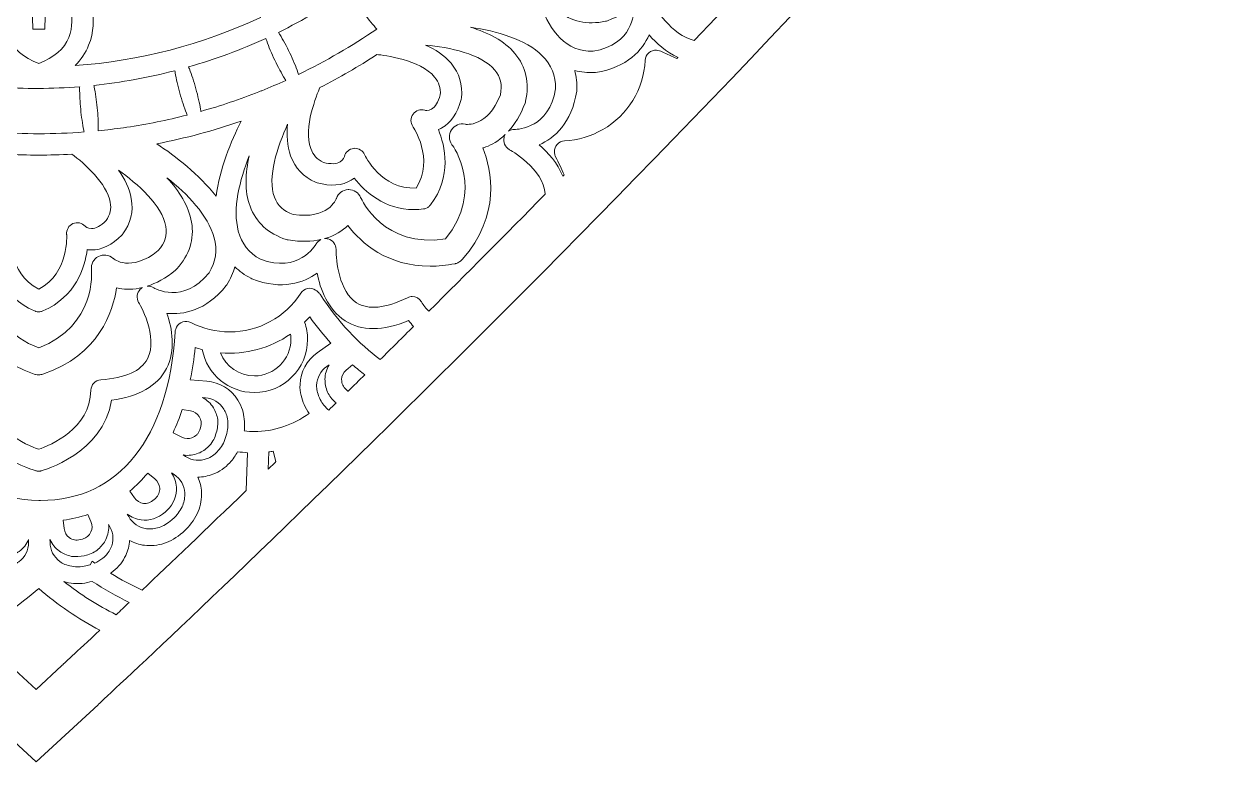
# Model space of a CAD drawing. Extents: x 49 to 10099, y -910 to -90.
# Drawn here: x 9647.3 to 10098.5, y -908.2 to -631.2 of the extents above; entities that cross this region are included whole.
import ezdxf

# ---------------------------------------------------------------- set-up
doc = ezdxf.new("R2010")
doc.units = 0
doc.header["$MEASUREMENT"] = 0
doc.layers.add('Layer 1', color=7, linetype='Continuous')

msp = doc.modelspace()

# ---------------------------------------------------------------- linework, layer by layer
at = {"layer": 'Layer 1', "lineweight": 0}
for points, knots in [([(10097.65, -338.77), (10098.51, -299.65), (10090.97, -261.41), (10075.28, -226.33), (10057.66, -186.9), (10030.56, -153.49), (9996.92, -129.71), (9961.84, -104.91), (9921.33, -91.8), (9879.76, -91.8), (9831.86, -91.8), (9783.83, -109.39), (9740.87, -142.66), (9708.16, -167.98), (9678.3, -202.19), (9651.81, -244.61), (9625.32, -202.2), (9595.46, -168), (9562.75, -142.67), (9519.78, -109.4), (9471.76, -91.81), (9423.84, -91.8), (9382.28, -91.8), (9341.77, -104.91), (9306.7, -129.69), (9273.06, -153.47), (9245.96, -186.88), (9228.33, -226.31), (9206.94, -274.13), (9200.68, -327.84), (9210.22, -381.63), (9220.77, -441.15), (9249.57, -497.53), (9295.81, -549.22), (9449.69, -721.22), (9626.76, -885.08), (9628.54, -886.72), (9628.54, -886.72), (9651.81, -908.2), (9651.81, -908.2), (9651.81, -908.2), (9675.08, -886.71), (9675.08, -886.71), (9676.85, -885.08), (9853.93, -721.22), (10007.81, -549.22), (10054.04, -497.54), (10082.84, -441.16), (10093.39, -381.65), (10095.63, -369.04), (10096.98, -356.43), (10097.49, -343.9), (10097.65, -342.96), (10097.8, -342.02), (10097.93, -341.07), (10097.95, -340.88), (10098.04, -340), (10098.11, -339.31), (10098.11, -339.15), (10098.12, -338.97), (10098.12, -338.79), (10098.12, -338.79), (10097.65, -338.77), (10097.65, -338.77)], [0, 0, 0, 0, 1, 1, 1, 2, 2, 2, 3, 3, 3, 4, 4, 4, 5, 5, 5, 6, 6, 6, 7, 7, 7, 8, 8, 8, 9, 9, 9, 10, 10, 10, 11, 11, 11, 12, 12, 12, 13, 13, 13, 14, 14, 14, 15, 15, 15, 16, 16, 16, 17, 17, 17, 18, 18, 18, 19, 19, 19, 20, 20, 20, 21, 21, 21, 21]), ([(9898.93, -637.35), (9890.37, -635.74), (9883.76, -624.17), (9883.7, -624.05), (9882.97, -622.75), (9881.62, -621.98), (9880.21, -621.98), (9879.86, -621.98), (9879.51, -622.03), (9879.17, -622.12), (9878.73, -622.24), (9878.32, -622.43), (9877.96, -622.67), (9880.79, -619.73), (9882.3, -616.66), (9883.11, -614.08), (9891.48, -617.48), (9908.13, -621.05), (9925.04, -606.38), (9925.37, -606.1), (9925.65, -605.76), (9925.91, -605.38), (9925.91, -605.38), (9926.08, -605.1), (9926.08, -605.1), (9926.27, -604.75), (9926.43, -604.38), (9926.53, -604.03), (9926.53, -604.03), (9926.63, -603.62), (9926.63, -603.62), (9930.87, -581.7), (9919.5, -569.06), (9912.38, -563.51), (9912.65, -563.22), (9912.91, -562.92), (9913.16, -562.61), (9914.65, -560.81), (9916.18, -558.3), (9917.16, -554.95), (9917.16, -555.32), (9917.2, -555.7), (9917.3, -556.07), (9917.8, -557.9), (9919.56, -559.16), (9921.25, -559.03), (9921.34, -559.02), (9921.43, -559.02), (9921.52, -559.02), (9925.9, -559.02), (9937.19, -560.38), (9941.26, -566.76), (9944.04, -571.11), (9943.39, -577.54), (9939.34, -585.89), (9938.43, -587.76), (9939.09, -589.98), (9940.87, -591.06), (9941.23, -591.28), (9941.57, -591.52), (9941.91, -591.75), (9927.54, -607.21), (9913.16, -622.44), (9898.93, -637.35)], [0, 0, 0, 0, 1, 1, 1, 2, 2, 2, 3, 3, 3, 4, 4, 4, 5, 5, 5, 6, 6, 6, 7, 7, 7, 8, 8, 8, 9, 9, 9, 10, 10, 10, 11, 11, 11, 12, 12, 12, 13, 13, 13, 14, 14, 14, 15, 15, 15, 16, 16, 16, 17, 17, 17, 18, 18, 18, 19, 19, 19, 20, 20, 20, 21, 21, 21, 21]), ([(9643.76, -574.95), (9643.76, -574.95), (9625.21, -604.87), (9625.21, -604.87), (9625.21, -604.87), (9628.94, -607.39), (9628.94, -607.39), (9628.94, -607.39), (9649.13, -579.79), (9649.13, -579.79), (9649.13, -579.79), (9650.55, -633.11), (9650.55, -633.11), (9650.55, -633.11), (9655.06, -633.11), (9655.06, -633.11), (9655.06, -633.11), (9656.49, -579.27), (9656.49, -579.27), (9656.49, -579.27), (9677.06, -607.39), (9677.06, -607.39), (9677.06, -607.39), (9680.79, -604.87), (9680.79, -604.87), (9680.79, -604.87), (9662.35, -575.12), (9662.35, -575.12), (9670.75, -578.22), (9682.62, -583.97), (9687.14, -592.79), (9689.62, -597.64), (9689.57, -603.08), (9687.01, -608.94), (9684.75, -613.92), (9681.99, -616.81), (9678.82, -617.51), (9673.95, -618.6), (9668.93, -614.47), (9668.91, -614.45), (9667.45, -613.2), (9665.31, -613.16), (9663.81, -614.35), (9662.31, -615.54), (9661.86, -617.63), (9662.73, -619.32), (9662.83, -619.52), (9667.24, -628.47), (9664.12, -636.22), (9662.41, -640.47), (9658.61, -643.76), (9652.8, -646.01), (9647.01, -643.77), (9643.21, -640.48), (9641.51, -636.25), (9638.38, -628.48), (9642.87, -619.41), (9642.91, -619.33), (9643.78, -617.63), (9643.33, -615.54), (9641.84, -614.35), (9641.11, -613.78), (9640.23, -613.49), (9639.35, -613.49), (9638.42, -613.49), (9637.5, -613.81), (9636.76, -614.44), (9636.71, -614.48), (9631.7, -618.6), (9626.82, -617.52), (9623.65, -616.81), (9620.9, -613.93), (9618.66, -609), (9616.08, -603.09), (9616.02, -597.64), (9618.5, -592.8), (9623.09, -583.84), (9635.22, -578.05), (9643.76, -574.95)], [0, 0, 0, 0, 1, 1, 1, 2, 2, 2, 3, 3, 3, 4, 4, 4, 5, 5, 5, 6, 6, 6, 7, 7, 7, 8, 8, 8, 9, 9, 9, 10, 10, 10, 11, 11, 11, 12, 12, 12, 13, 13, 13, 14, 14, 14, 15, 15, 15, 16, 16, 16, 17, 17, 17, 18, 18, 18, 19, 19, 19, 20, 20, 20, 21, 21, 21, 22, 22, 22, 23, 23, 23, 24, 24, 24, 25, 25, 25, 26, 26, 26, 26]), ([(9666.45, -646.84), (9668.7, -644.62), (9670.41, -642.07), (9671.56, -639.21), (9673.54, -634.29), (9673.52, -629.29), (9672.85, -625.18), (9675.49, -625.82), (9678.09, -625.88), (9680.54, -625.34), (9686.31, -624.06), (9690.95, -619.65), (9694.33, -612.21), (9694.95, -610.8), (9695.46, -609.39), (9695.86, -607.99), (9696.92, -609.01), (9698.08, -609.98), (9699.34, -610.9), (9705.95, -615.63), (9712.17, -617.13), (9717.8, -615.35), (9720.18, -614.6), (9722.4, -613.25), (9724.37, -611.37), (9725.84, -615.27), (9728.32, -619.61), (9732.49, -622.88), (9733.3, -623.52), (9734.14, -624.09), (9735.02, -624.6), (9735.02, -624.6), (9736.01, -628.71), (9736.01, -628.71), (9714.07, -638.99), (9690.75, -645.07), (9666.45, -646.84)], [0, 0, 0, 0, 1, 1, 1, 2, 2, 2, 3, 3, 3, 4, 4, 4, 5, 5, 5, 6, 6, 6, 7, 7, 7, 8, 8, 8, 9, 9, 9, 10, 10, 10, 11, 11, 11, 12, 12, 12, 12]), ([(9847.64, -626.17), (9852.6, -630.27), (9858.81, -631.63), (9865.6, -630.18), (9865.84, -630.13), (9866.08, -630.06), (9866.31, -629.97), (9870.95, -628.23), (9874.38, -626.03), (9876.91, -623.7), (9876.44, -624.37), (9876.17, -625.18), (9876.19, -626.04), (9876.19, -626.57), (9876.15, -639.02), (9860.92, -641.4), (9855.95, -641.49), (9851.93, -639.9), (9848.51, -636.48), (9842.35, -630.3), (9839.34, -619.52), (9837.87, -609.85), (9839.85, -616.19), (9842.91, -622.24), (9847.64, -626.17)], [0, 0, 0, 0, 1, 1, 1, 2, 2, 2, 3, 3, 3, 4, 4, 4, 5, 5, 5, 6, 6, 6, 7, 7, 7, 8, 8, 8, 8]), ([(9743.35, -635.2), (9743.16, -634.89), (9742.98, -634.61), (9742.81, -634.34), (9752.15, -629.77), (9761.06, -624.54), (9769.5, -618.7), (9769.68, -619.04), (9769.89, -619.41), (9770.11, -619.8), (9771.22, -621.75), (9772.77, -624.17), (9774.38, -626.43), (9775.99, -628.66), (9777.77, -630.91), (9779.26, -632.59), (9779.41, -632.76), (9779.56, -632.93), (9779.71, -633.09), (9770.39, -639.47), (9760.55, -645.18), (9750.38, -650.1), (9750.3, -649.87), (9750.22, -649.63), (9750.13, -649.38), (9749.38, -647.24), (9748.27, -644.6), (9747.08, -642.11), (9745.87, -639.6), (9744.51, -637.07), (9743.35, -635.2)], [0, 0, 0, 0, 1, 1, 1, 2, 2, 2, 3, 3, 3, 4, 4, 4, 5, 5, 5, 6, 6, 6, 7, 7, 7, 8, 8, 8, 9, 9, 9, 10, 10, 10, 10]), ([(9831.4, -670.77), (9830.61, -670.77), (9829.86, -671.01), (9829.23, -671.41), (9831.5, -668.9), (9833.67, -665.51), (9835.39, -660.91), (9835.49, -660.67), (9835.56, -660.42), (9835.61, -660.18), (9837.08, -653.29), (9835.73, -647.28), (9831.61, -642.31), (9827.62, -637.49), (9821.39, -634.4), (9814.89, -632.42), (9824.66, -633.87), (9835.64, -636.88), (9841.87, -643.1), (9845.27, -646.49), (9846.93, -650.66), (9846.8, -655.5), (9844.48, -670.34), (9832.77, -670.77), (9831.44, -670.77), (9831.44, -670.77), (9831.51, -670.76), (9831.51, -670.76), (9831.51, -670.76), (9831.4, -670.77), (9831.4, -670.77)], [0, 0, 0, 0, 1, 1, 1, 2, 2, 2, 3, 3, 3, 4, 4, 4, 5, 5, 5, 6, 6, 6, 7, 7, 7, 8, 8, 8, 9, 9, 9, 10, 10, 10, 10]), ([(9886.9, -641.64), (9886.57, -641.48), (9886.22, -641.37), (9885.86, -641.3), (9885.48, -641.16), (9885.09, -641.08), (9884.73, -641.06), (9883.66, -640.97), (9882.62, -641.33), (9881.82, -642.03), (9881.02, -642.74), (9880.53, -643.77), (9880.47, -644.85), (9879.9, -655.7), (9873.95, -665.41), (9864.56, -670.82), (9860.12, -673.39), (9855.3, -674.81), (9850.22, -675.06), (9848.02, -675.17), (9846.31, -677.06), (9846.42, -679.31), (9846.42, -679.31), (9846.46, -679.68), (9846.46, -679.68), (9846.51, -680.16), (9846.64, -680.61), (9846.84, -681.02), (9848, -683.33), (9849.06, -685.61), (9850.03, -687.87), (9849.87, -688.04), (9849.7, -688.2), (9849.54, -688.36), (9847.61, -683.46), (9843.98, -679.44), (9840.71, -676.57), (9846.28, -674.04), (9852.97, -668.51), (9854.77, -656.42), (9854.77, -656.42), (9854.8, -656.01), (9854.8, -656.01), (9854.9, -653.44), (9854.65, -650.98), (9854.05, -648.64), (9856.39, -649.25), (9858.83, -649.5), (9861.42, -649.41), (9861.42, -649.41), (9861.87, -649.37), (9861.87, -649.37), (9873.92, -647.57), (9879.45, -640.88), (9881.98, -635.31), (9884.66, -638.36), (9888.35, -641.73), (9892.81, -643.74), (9892.67, -643.89), (9892.52, -644.04), (9892.38, -644.19), (9890.57, -643.4), (9888.74, -642.55), (9886.9, -641.64)], [0, 0, 0, 0, 1, 1, 1, 2, 2, 2, 3, 3, 3, 4, 4, 4, 5, 5, 5, 6, 6, 6, 7, 7, 7, 8, 8, 8, 9, 9, 9, 10, 10, 10, 11, 11, 11, 12, 12, 12, 13, 13, 13, 14, 14, 14, 15, 15, 15, 16, 16, 16, 17, 17, 17, 18, 18, 18, 19, 19, 19, 20, 20, 20, 21, 21, 21, 21]), ([(9713.7, -664), (9713.67, -663.75), (9713.62, -663.49), (9713.57, -663.21), (9713.2, -660.99), (9712.57, -658.19), (9711.83, -655.52), (9711.09, -652.86), (9710.18, -650.14), (9709.36, -648.07), (9709.26, -647.81), (9709.16, -647.57), (9709.06, -647.33), (9719.09, -644.45), (9728.77, -640.85), (9738.06, -636.59), (9738.16, -636.89), (9738.27, -637.22), (9738.39, -637.55), (9739.14, -639.68), (9740.25, -642.32), (9741.44, -644.82), (9742.62, -647.28), (9743.99, -649.8), (9745.18, -651.73), (9745.31, -651.95), (9745.44, -652.16), (9745.56, -652.36), (9742.56, -653.72), (9739.53, -655.02), (9736.54, -656.23), (9736.16, -656.32), (9735.81, -656.46), (9735.49, -656.65), (9728.43, -659.45), (9721.12, -661.92), (9713.7, -664)], [0, 0, 0, 0, 1, 1, 1, 2, 2, 2, 3, 3, 3, 4, 4, 4, 5, 5, 5, 6, 6, 6, 7, 7, 7, 8, 8, 8, 9, 9, 9, 10, 10, 10, 11, 11, 11, 12, 12, 12, 12]), ([(9807.95, -676.5), (9808.46, -677.2), (9820.21, -693.57), (9805.52, -711.88), (9782.3, -715.44), (9774.02, -697.09), (9773.67, -696.3), (9772.88, -694.47), (9771.17, -693.36), (9769.17, -693.36), (9769.11, -693.36), (9769.04, -693.36), (9768.98, -693.36), (9766.96, -693.45), (9765.17, -694.79), (9764.56, -696.68), (9764.44, -697.01), (9761.49, -704.71), (9748.38, -702.68), (9744.71, -701.42), (9742.46, -699.36), (9741.3, -696.24), (9738.55, -688.81), (9742.43, -677.15), (9746.26, -668.82), (9745.84, -672.82), (9746.02, -676.98), (9747.39, -680.71), (9749.06, -685.28), (9752.21, -688.61), (9756.71, -690.59), (9756.91, -690.69), (9757.12, -690.76), (9757.3, -690.81), (9762.44, -692.21), (9766.75, -691.87), (9770.14, -689.82), (9770.54, -689.57), (9770.92, -689.31), (9771.29, -689.03), (9775.27, -694.22), (9782.55, -700.85), (9793.71, -700.85), (9794.87, -700.85), (9796.05, -700.78), (9797.21, -700.63), (9797.6, -700.59), (9797.9, -700.46), (9797.97, -700.43), (9797.97, -700.43), (9798.61, -700.18), (9798.61, -700.18), (9798.97, -699.99), (9799.29, -699.75), (9799.57, -699.47), (9799.57, -699.47), (9799.93, -699.07), (9799.93, -699.07), (9808, -688.36), (9805.36, -677), (9802.84, -670.81), (9803.27, -670.64), (9803.69, -670.44), (9804.09, -670.22), (9807.58, -668.3), (9810.03, -664.73), (9811.38, -659.58), (9811.43, -659.4), (9811.46, -659.23), (9811.49, -659.01), (9812.03, -654.08), (9810.72, -649.69), (9807.59, -645.95), (9805.08, -642.95), (9801.62, -640.72), (9797.99, -639.09), (9806.96, -639.98), (9819.03, -642.44), (9824.09, -648.54), (9826.2, -651.09), (9826.85, -654.04), (9826.13, -657.8), (9821.32, -670.17), (9813.15, -668.87), (9812.87, -668.82), (9810.87, -668.4), (9808.87, -669.24), (9807.76, -670.96), (9806.68, -672.65), (9806.75, -674.88), (9807.95, -676.5)], [0, 0, 0, 0, 1, 1, 1, 2, 2, 2, 3, 3, 3, 4, 4, 4, 5, 5, 5, 6, 6, 6, 7, 7, 7, 8, 8, 8, 9, 9, 9, 10, 10, 10, 11, 11, 11, 12, 12, 12, 13, 13, 13, 14, 14, 14, 15, 15, 15, 16, 16, 16, 17, 17, 17, 18, 18, 18, 19, 19, 19, 20, 20, 20, 21, 21, 21, 22, 22, 22, 23, 23, 23, 24, 24, 24, 25, 25, 25, 26, 26, 26, 27, 27, 27, 28, 28, 28, 29, 29, 29, 30, 30, 30, 30]), ([(9793.33, -665.04), (9792.31, -666.44), (9792.3, -668.32), (9793.3, -669.72), (9793.38, -669.85), (9801.49, -681.69), (9794.5, -692.81), (9781.36, -693.34), (9775.37, -680.76), (9775.12, -680.21), (9774.45, -678.77), (9773.03, -677.87), (9771.51, -677.87), (9771.36, -677.87), (9771.2, -677.88), (9771.05, -677.9), (9769.33, -678.08), (9767.93, -679.34), (9767.58, -680.96), (9767.56, -681.01), (9767.22, -682.22), (9765.99, -682.96), (9764.62, -683.79), (9762.45, -683.86), (9759.71, -683.15), (9757.33, -682.04), (9755.8, -680.38), (9754.92, -677.96), (9752.04, -670.1), (9757.25, -657.65), (9758.4, -655.07), (9765.7, -651.34), (9772.89, -647.17), (9779.8, -642.66), (9782.46, -642.93), (9796.02, -644.61), (9801.45, -651.1), (9803.1, -653.08), (9803.77, -655.23), (9803.55, -657.85), (9802.8, -660.55), (9801.66, -662.39), (9800.27, -663.17), (9799.01, -663.88), (9797.81, -663.59), (9797.79, -663.59), (9797.79, -663.59), (9797.79, -663.59), (9797.79, -663.59), (9796.14, -663.06), (9794.35, -663.64), (9793.33, -665.04)], [0, 0, 0, 0, 1, 1, 1, 2, 2, 2, 3, 3, 3, 4, 4, 4, 5, 5, 5, 6, 6, 6, 7, 7, 7, 8, 8, 8, 9, 9, 9, 10, 10, 10, 11, 11, 11, 12, 12, 12, 13, 13, 13, 14, 14, 14, 15, 15, 15, 16, 16, 16, 17, 17, 17, 17]), ([(9685.83, -669.96), (9685.42, -669.95), (9685.02, -670.01), (9684.63, -670.13), (9681.5, -670.58), (9678.33, -670.96), (9675.16, -671.27), (9675.17, -671.02), (9675.17, -670.75), (9675.17, -670.48), (9675.19, -668.22), (9675.05, -665.35), (9674.79, -662.61), (9674.51, -659.84), (9674.1, -657), (9673.65, -654.84), (9673.61, -654.63), (9673.57, -654.44), (9673.53, -654.25), (9683.77, -653.17), (9693.98, -651.32), (9703.94, -648.74), (9703.98, -648.99), (9704.02, -649.25), (9704.07, -649.53), (9704.44, -651.75), (9705.07, -654.55), (9705.81, -657.21), (9706.55, -659.85), (9707.45, -662.57), (9708.29, -664.66), (9708.38, -664.91), (9708.48, -665.15), (9708.57, -665.38), (9701.08, -667.3), (9693.44, -668.83), (9685.83, -669.96)], [0, 0, 0, 0, 1, 1, 1, 2, 2, 2, 3, 3, 3, 4, 4, 4, 5, 5, 5, 6, 6, 6, 7, 7, 7, 8, 8, 8, 9, 9, 9, 10, 10, 10, 11, 11, 11, 12, 12, 12, 12]), ([(9668.57, -663.23), (9668.84, -665.96), (9669.26, -668.8), (9669.71, -671), (9669.76, -671.25), (9669.82, -671.5), (9669.87, -671.74), (9658.41, -672.6), (9647.39, -672.61), (9635.95, -671.75), (9635.99, -671.5), (9636.04, -671.24), (9636.09, -670.97), (9636.5, -668.74), (9636.87, -665.9), (9637.08, -663.16), (9637.29, -660.41), (9637.37, -657.54), (9637.31, -655.3), (9637.3, -655.17), (9637.3, -655.03), (9637.29, -654.9), (9647.68, -655.61), (9657.8, -655.56), (9668.19, -654.74), (9668.19, -654.94), (9668.18, -655.14), (9668.18, -655.36), (9668.16, -657.62), (9668.3, -660.48), (9668.57, -663.23)], [0, 0, 0, 0, 1, 1, 1, 2, 2, 2, 3, 3, 3, 4, 4, 4, 5, 5, 5, 6, 6, 6, 7, 7, 7, 8, 8, 8, 9, 9, 9, 10, 10, 10, 10]), ([(9697.13, -676.16), (9707.87, -674.08), (9718.47, -671.24), (9728.78, -667.68), (9725.05, -675.19), (9720.75, -685.6), (9719.38, -695.89), (9713.04, -687.67), (9704.12, -680.8), (9697.13, -676.16)], [0, 0, 0, 0, 1, 1, 1, 2, 2, 2, 3, 3, 3, 3]), ([(9799.25, -739.05), (9798.23, -738.01), (9797.29, -736.83), (9796.46, -735.46), (9795.71, -734.22), (9794.4, -733.52), (9793.04, -733.52), (9792.45, -733.52), (9791.85, -733.65), (9791.28, -733.93), (9782.94, -737.98), (9776.5, -738.63), (9772.16, -735.85), (9765.64, -731.69), (9764.36, -719.99), (9764.42, -715.83), (9764.45, -714), (9763.24, -712.38), (9761.46, -711.89), (9761.02, -711.78), (9760.57, -711.74), (9760.14, -711.77), (9764.06, -710.64), (9766.91, -708.73), (9768.89, -706.9), (9773.93, -713.42), (9783.67, -722.13), (9799.73, -722.13), (9802.7, -722.13), (9805.81, -721.82), (9809.09, -721.19), (9809.09, -721.19), (9809.09, -721.19), (9809.09, -721.19), (9809.12, -721.18), (9809.15, -721.18), (9809.17, -721.17), (9809.17, -721.17), (9809.3, -721.14), (9809.3, -721.14), (9809.39, -721.12), (9809.48, -721.09), (9809.59, -721.05), (9809.59, -721.05), (9810.09, -720.88), (9810.09, -720.88), (9810.22, -720.82), (9810.35, -720.75), (9810.54, -720.64), (9810.54, -720.64), (9810.91, -720.41), (9810.91, -720.41), (9811.05, -720.32), (9811.19, -720.2), (9811.38, -720.03), (9811.44, -719.98), (9811.5, -719.93), (9811.58, -719.85), (9811.58, -719.85), (9811.82, -719.61), (9811.82, -719.61), (9826.46, -702.74), (9822.92, -686.11), (9819.54, -677.74), (9819.92, -677.62), (9820.29, -677.49), (9820.66, -677.35), (9822.85, -676.53), (9825.43, -675.12), (9827.97, -672.71), (9827.77, -673.03), (9827.62, -673.38), (9827.52, -673.75), (9827.05, -675.54), (9827.85, -677.4), (9829.44, -678.28), (9829.57, -678.35), (9842.5, -685.73), (9842.92, -694.99), (9842.92, -695.03), (9842.92, -695.07), (9842.92, -695.11), (9827.86, -710.42), (9813.23, -725.12), (9799.25, -739.05)], [0, 0, 0, 0, 1, 1, 1, 2, 2, 2, 3, 3, 3, 4, 4, 4, 5, 5, 5, 6, 6, 6, 7, 7, 7, 8, 8, 8, 9, 9, 9, 10, 10, 10, 11, 11, 11, 12, 12, 12, 13, 13, 13, 14, 14, 14, 15, 15, 15, 16, 16, 16, 17, 17, 17, 18, 18, 18, 19, 19, 19, 20, 20, 20, 21, 21, 21, 22, 22, 22, 23, 23, 23, 24, 24, 24, 25, 25, 25, 26, 26, 26, 27, 27, 27, 28, 28, 28, 28]), ([(9663.3, -710.18), (9663.31, -710.33), (9664.39, -724.61), (9652.81, -730.75), (9641.13, -724.61), (9642.26, -710.78), (9642.31, -710.18), (9642.47, -708.46), (9641.52, -706.83), (9639.94, -706.14), (9639.41, -705.91), (9638.86, -705.8), (9638.31, -705.8), (9637.21, -705.8), (9636.15, -706.24), (9635.42, -707.05), (9635.38, -707.08), (9634.47, -707.96), (9633.02, -707.99), (9631.46, -708.12), (9629.56, -707.05), (9627.5, -705.02), (9625.99, -702.86), (9625.5, -700.67), (9625.94, -698.13), (9627.18, -691.03), (9635.66, -683.41), (9640.37, -680.07), (9648.85, -680.52), (9656.76, -680.52), (9665.24, -680.07), (9669.97, -683.43), (9678.44, -691.04), (9679.67, -698.13), (9680.12, -700.67), (9679.62, -702.87), (9678.12, -705.02), (9676.08, -707.02), (9674.23, -707.99), (9672.61, -708), (9671.16, -707.98), (9670.26, -707.12), (9670.26, -707.12), (9669.1, -705.83), (9667.25, -705.45), (9665.67, -706.14), (9664.09, -706.84), (9663.13, -708.47), (9663.3, -710.18)], [0, 0, 0, 0, 1, 1, 1, 2, 2, 2, 3, 3, 3, 4, 4, 4, 5, 5, 5, 6, 6, 6, 7, 7, 7, 8, 8, 8, 9, 9, 9, 10, 10, 10, 11, 11, 11, 12, 12, 12, 13, 13, 13, 14, 14, 14, 15, 15, 15, 16, 16, 16, 16]), ([(9756.93, -713.78), (9756.67, -714.24), (9750.33, -724.98), (9736.02, -719.47), (9731.76, -717.15), (9728.98, -713.63), (9727.74, -709), (9725.5, -700.59), (9728.28, -689.75), (9731.84, -680.65), (9730.38, -687.12), (9730.01, -693.88), (9732.14, -699.63), (9734.39, -705.7), (9738.95, -709.9), (9745.72, -712.1), (9745.94, -712.17), (9746.17, -712.22), (9746.41, -712.26), (9751.3, -713.07), (9755.38, -712.88), (9758.74, -712.12), (9757.99, -712.47), (9757.36, -713.03), (9756.93, -713.78)], [0, 0, 0, 0, 1, 1, 1, 2, 2, 2, 3, 3, 3, 4, 4, 4, 5, 5, 5, 6, 6, 6, 7, 7, 7, 8, 8, 8, 8]), ([(9672.6, -723.38), (9672.69, -724.24), (9674.53, -744.32), (9652.81, -752.8), (9630.95, -744.29), (9632.92, -724.24), (9633.01, -723.39), (9633.25, -721.39), (9632.21, -719.42), (9630.41, -718.49), (9629.71, -718.12), (9628.93, -717.94), (9628.17, -717.94), (9626.99, -717.94), (9625.83, -718.36), (9624.93, -719.16), (9624.67, -719.38), (9618.27, -724.57), (9607.92, -716.27), (9605.38, -713.34), (9604.46, -710.43), (9605.02, -707.14), (9606.34, -699.37), (9615.52, -691.21), (9623, -685.9), (9620.65, -689.15), (9618.73, -692.84), (9618.05, -696.74), (9617.21, -701.53), (9618.27, -705.99), (9621.19, -709.98), (9621.3, -710.14), (9621.43, -710.29), (9621.59, -710.45), (9625.24, -714.13), (9629.14, -716.01), (9633.21, -716.01), (9633.68, -716), (9634.14, -715.96), (9634.6, -715.89), (9635.5, -722.52), (9638.89, -733.67), (9651.19, -738.89), (9651.19, -738.89), (9651.56, -739.05), (9651.56, -739.05), (9651.56, -739.05), (9651.7, -739.06), (9651.7, -739.06), (9652.08, -739.18), (9652.44, -739.23), (9652.81, -739.23), (9652.81, -739.23), (9653.27, -739.19), (9653.27, -739.19), (9653.48, -739.17), (9653.69, -739.12), (9653.89, -739.07), (9653.89, -739.07), (9654.37, -738.91), (9654.37, -738.91), (9666.72, -733.68), (9670.11, -722.52), (9671.02, -715.89), (9671.49, -715.96), (9671.96, -716), (9672.45, -716.01), (9672.45, -716.01), (9672.47, -716.01), (9672.47, -716.01), (9676.48, -716.01), (9680.37, -714.14), (9684.05, -710.43), (9684.19, -710.28), (9684.32, -710.12), (9684.41, -709.99), (9687.34, -706), (9688.41, -701.54), (9687.57, -696.74), (9686.9, -692.91), (9685.04, -689.29), (9682.75, -686.09), (9689.84, -691.15), (9699.19, -699.19), (9700.56, -707.23), (9701.11, -710.49), (9700.2, -713.37), (9697.69, -716.27), (9687.33, -724.59), (9680.94, -719.38), (9680.71, -719.18), (9679.2, -717.84), (9676.98, -717.57), (9675.2, -718.49), (9673.41, -719.42), (9672.36, -721.39), (9672.6, -723.38)], [0, 0, 0, 0, 1, 1, 1, 2, 2, 2, 3, 3, 3, 4, 4, 4, 5, 5, 5, 6, 6, 6, 7, 7, 7, 8, 8, 8, 9, 9, 9, 10, 10, 10, 11, 11, 11, 12, 12, 12, 13, 13, 13, 14, 14, 14, 15, 15, 15, 16, 16, 16, 17, 17, 17, 18, 18, 18, 19, 19, 19, 20, 20, 20, 21, 21, 21, 22, 22, 22, 23, 23, 23, 24, 24, 24, 25, 25, 25, 26, 26, 26, 27, 27, 27, 28, 28, 28, 29, 29, 29, 30, 30, 30, 31, 31, 31, 32, 32, 32, 32]), ([(9693.76, -729.6), (9693.7, -729.6), (9693.64, -729.6), (9693.58, -729.61), (9696.81, -728.56), (9700.39, -726.7), (9704.2, -723.58), (9704.38, -723.42), (9704.55, -723.26), (9704.72, -723.08), (9709.43, -717.84), (9711.27, -711.96), (9710.19, -705.59), (9709.15, -699.52), (9705.5, -693.84), (9700.95, -688.91), (9708.59, -695.01), (9716.42, -703.01), (9718.68, -711.41), (9719.93, -716.04), (9719.28, -720.49), (9716.75, -724.62), (9707.08, -736.61), (9696.27, -730.43), (9695.8, -730.16), (9695.17, -729.79), (9694.46, -729.6), (9693.76, -729.6)], [0, 0, 0, 0, 1, 1, 1, 2, 2, 2, 3, 3, 3, 4, 4, 4, 5, 5, 5, 6, 6, 6, 7, 7, 7, 8, 8, 8, 9, 9, 9, 9]), ([(9758.41, -732.67), (9758.2, -732.36), (9757.96, -732.08), (9757.67, -731.84), (9757.41, -731.53), (9757.12, -731.27), (9756.78, -731.05), (9755.88, -730.47), (9754.81, -730.27), (9753.77, -730.49), (9752.72, -730.71), (9751.82, -731.33), (9751.24, -732.23), (9745.32, -741.33), (9735.32, -746.77), (9724.48, -746.77), (9719.35, -746.77), (9714.46, -745.59), (9709.94, -743.27), (9708.98, -742.78), (9707.9, -742.7), (9706.88, -743.02), (9705.86, -743.35), (9705.03, -744.05), (9704.53, -745.03), (9704.53, -745.03), (9704.37, -745.38), (9704.37, -745.38), (9704.17, -745.82), (9704.06, -746.28), (9704.03, -746.74), (9701.72, -786.45), (9682.86, -810.06), (9653.52, -810.06), (9653.29, -810.06), (9653.06, -810.06), (9652.83, -810.06), (9623.26, -809.65), (9604.12, -786.17), (9601.62, -747.25), (9601.6, -746.88), (9601.52, -746.53), (9601.4, -746.18), (9601.33, -745.78), (9601.21, -745.4), (9601.02, -745.03), (9600.53, -744.08), (9599.7, -743.37), (9598.68, -743.04), (9597.66, -742.72), (9596.58, -742.8), (9595.63, -743.29), (9585.96, -748.21), (9574.57, -747.92), (9565.18, -742.5), (9560.75, -739.94), (9557.1, -736.47), (9554.34, -732.19), (9553.15, -730.35), (9550.66, -729.81), (9548.77, -731.02), (9548.77, -731.02), (9548.45, -731.26), (9548.45, -731.26), (9548.06, -731.54), (9547.74, -731.88), (9547.49, -732.25), (9540.13, -743.45), (9532.05, -752.11), (9523.61, -758.13), (9519.48, -754.05), (9515.28, -749.89), (9511.02, -745.66), (9512.03, -744.72), (9513.01, -743.69), (9513.93, -742.54), (9523.55, -746.52), (9531.56, -746.54), (9537.74, -742.58), (9544.3, -738.39), (9547.09, -730.67), (9548.27, -724.71), (9553.25, -728.26), (9561.36, -731.3), (9572.67, -726.83), (9572.67, -726.83), (9573.12, -726.63), (9573.12, -726.63), (9575.39, -725.43), (9577.4, -723.98), (9579.12, -722.29), (9579.77, -724.62), (9580.78, -726.89), (9582.16, -729.08), (9582.16, -729.08), (9582.4, -729.43), (9582.4, -729.43), (9589.99, -738.97), (9598.54, -740.42), (9604.63, -739.81), (9602.68, -745.58), (9601.23, -753.66), (9604.81, -760.56), (9608.19, -767.09), (9615.13, -771.07), (9625.46, -772.43), (9628.4, -792.4), (9651.52, -798.85), (9651.74, -798.9), (9651.88, -798.94), (9652.02, -798.97), (9652.17, -799), (9652.17, -799), (9652.8, -799.05), (9652.8, -799.05), (9652.8, -799.05), (9653.34, -799.05), (9653.34, -799.05), (9653.34, -799.05), (9653.44, -799), (9653.44, -799), (9653.58, -798.98), (9653.71, -798.95), (9653.84, -798.91), (9654.08, -798.85), (9677.18, -792.47), (9680.11, -772.43), (9690.44, -771.07), (9697.38, -767.08), (9700.76, -760.56), (9704.34, -753.66), (9702.9, -745.57), (9700.94, -739.81), (9707.03, -740.4), (9715.59, -738.97), (9723.18, -729.41), (9723.18, -729.41), (9723.43, -729.06), (9723.43, -729.06), (9724.79, -726.89), (9725.8, -724.63), (9726.45, -722.31), (9728.17, -723.99), (9730.16, -725.43), (9732.39, -726.61), (9732.39, -726.61), (9732.86, -726.84), (9732.86, -726.84), (9744.2, -731.32), (9752.34, -728.28), (9757.31, -724.72), (9758.49, -730.69), (9761.28, -738.41), (9767.84, -742.6), (9774.02, -746.55), (9782.02, -746.54), (9791.65, -742.55), (9792.26, -743.33), (9792.9, -744.03), (9793.56, -744.7), (9789.32, -748.91), (9785.15, -753.05), (9781.04, -757.11), (9773.01, -751.28), (9765.36, -743.11), (9758.41, -732.67)], [0, 0, 0, 0, 1, 1, 1, 2, 2, 2, 3, 3, 3, 4, 4, 4, 5, 5, 5, 6, 6, 6, 7, 7, 7, 8, 8, 8, 9, 9, 9, 10, 10, 10, 11, 11, 11, 12, 12, 12, 13, 13, 13, 14, 14, 14, 15, 15, 15, 16, 16, 16, 17, 17, 17, 18, 18, 18, 19, 19, 19, 20, 20, 20, 21, 21, 21, 22, 22, 22, 23, 23, 23, 24, 24, 24, 25, 25, 25, 26, 26, 26, 27, 27, 27, 28, 28, 28, 29, 29, 29, 30, 30, 30, 31, 31, 31, 32, 32, 32, 33, 33, 33, 34, 34, 34, 35, 35, 35, 36, 36, 36, 37, 37, 37, 38, 38, 38, 39, 39, 39, 40, 40, 40, 41, 41, 41, 42, 42, 42, 43, 43, 43, 44, 44, 44, 45, 45, 45, 46, 46, 46, 47, 47, 47, 48, 48, 48, 49, 49, 49, 50, 50, 50, 51, 51, 51, 52, 52, 52, 53, 53, 53, 54, 54, 54, 55, 55, 55, 55]), ([(9615.24, -735.67), (9616.19, -734.1), (9615.94, -732.09), (9614.65, -730.79), (9614.33, -730.46), (9613.96, -730.21), (9613.57, -730.01), (9617.53, -730.99), (9620.95, -730.77), (9623.58, -730.18), (9624.83, -739.13), (9630.05, -755.33), (9651.11, -762.6), (9651.11, -762.6), (9651.49, -762.75), (9651.49, -762.75), (9651.49, -762.75), (9651.61, -762.76), (9651.61, -762.76), (9652.34, -762.94), (9653.21, -762.9), (9653.57, -762.82), (9653.7, -762.8), (9653.83, -762.78), (9653.98, -762.75), (9653.98, -762.75), (9654.41, -762.65), (9654.41, -762.65), (9675.51, -755.35), (9680.76, -739.18), (9682.02, -730.24), (9682.41, -730.33), (9682.79, -730.41), (9683.18, -730.47), (9685.48, -730.86), (9688.42, -730.93), (9691.82, -730.1), (9691.5, -730.28), (9691.19, -730.51), (9690.93, -730.78), (9689.62, -732.09), (9689.38, -734.1), (9690.33, -735.68), (9690.41, -735.8), (9697.93, -748.6), (9693.64, -756.88), (9691.27, -761.45), (9685.38, -764.11), (9676.11, -764.78), (9674.04, -764.93), (9672.44, -766.61), (9672.4, -768.69), (9672.08, -783.15), (9657.26, -789.31), (9652.8, -790.83), (9648.34, -789.31), (9633.49, -783.15), (9633.17, -768.69), (9633.13, -766.61), (9631.53, -764.93), (9629.46, -764.78), (9620.2, -764.11), (9614.31, -761.45), (9611.93, -756.88), (9607.64, -748.62), (9615.17, -735.8), (9615.24, -735.67)], [0, 0, 0, 0, 1, 1, 1, 2, 2, 2, 3, 3, 3, 4, 4, 4, 5, 5, 5, 6, 6, 6, 7, 7, 7, 8, 8, 8, 9, 9, 9, 10, 10, 10, 11, 11, 11, 12, 12, 12, 13, 13, 13, 14, 14, 14, 15, 15, 15, 16, 16, 16, 17, 17, 17, 18, 18, 18, 19, 19, 19, 20, 20, 20, 21, 21, 21, 22, 22, 22, 22]), ([(9733.77, -769.53), (9744.78, -769.53), (9753.74, -760.58), (9753.74, -749.57), (9753.74, -747.4), (9753.37, -745.24), (9752.65, -743.15), (9753.3, -742.5), (9753.94, -741.82), (9754.55, -741.12), (9757.1, -744.66), (9759.75, -747.97), (9762.46, -751), (9762.46, -751), (9757.37, -754.63), (9757.37, -754.63), (9753.37, -757.45), (9751.08, -761.71), (9750.9, -766.57), (9750.71, -769.48), (9751.62, -772.06), (9752.44, -774.03), (9753.03, -775.33), (9753.61, -776.38), (9754.33, -777.39), (9748.32, -781.73), (9740.95, -784.19), (9733.77, -784.19), (9732.54, -784.19), (9731.29, -784.12), (9729.97, -783.96), (9730, -783.79), (9730.02, -783.63), (9730.05, -783.45), (9730.15, -782.23), (9730.13, -780.93), (9729.96, -779.43), (9729.69, -777.38), (9729.16, -774.71), (9727.57, -772.37), (9724.92, -768.2), (9720.77, -765.68), (9715.92, -765.28), (9715.92, -765.28), (9709.71, -764.72), (9709.71, -764.72), (9710.54, -760.81), (9711.16, -756.77), (9711.59, -752.65), (9712.45, -752.94), (9713.32, -753.21), (9714.2, -753.44), (9716.02, -762.72), (9724.17, -769.53), (9733.77, -769.53)], [0, 0, 0, 0, 1, 1, 1, 2, 2, 2, 3, 3, 3, 4, 4, 4, 5, 5, 5, 6, 6, 6, 7, 7, 7, 8, 8, 8, 9, 9, 9, 10, 10, 10, 11, 11, 11, 12, 12, 12, 13, 13, 13, 14, 14, 14, 15, 15, 15, 16, 16, 16, 17, 17, 17, 18, 18, 18, 18]), ([(9721.06, -754.64), (9730.41, -755.43), (9739.74, -752.9), (9747.33, -747.59), (9747.43, -748.25), (9747.48, -748.91), (9747.48, -749.57), (9747.48, -757.13), (9741.33, -763.28), (9733.77, -763.28), (9728.13, -763.28), (9723.11, -759.72), (9721.06, -754.64)], [0, 0, 0, 0, 1, 1, 1, 2, 2, 2, 3, 3, 3, 4, 4, 4, 4]), ([(9761.41, -775.85), (9760.68, -775.2), (9759.99, -774.47), (9759.46, -773.81), (9759.02, -773.2), (9758.6, -772.46), (9758.18, -771.53), (9757.38, -769.61), (9757.07, -768.24), (9757.15, -766.89), (9757.26, -763.95), (9758.62, -761.41), (9760.99, -759.74), (9760.99, -759.74), (9761.85, -759.12), (9761.85, -759.12), (9760.86, -760.75), (9760.32, -762.6), (9760.28, -764.56), (9760.25, -766.1), (9760.55, -767.66), (9761.22, -769.34), (9761.9, -770.74), (9762.9, -772.06), (9764.14, -773.16), (9764.14, -773.16), (9764.45, -773.44), (9764.45, -773.44), (9763.54, -774.34), (9762.62, -775.23), (9761.71, -776.12), (9761.71, -776.12), (9761.41, -775.85), (9761.41, -775.85)], [0, 0, 0, 0, 1, 1, 1, 2, 2, 2, 3, 3, 3, 4, 4, 4, 5, 5, 5, 6, 6, 6, 7, 7, 7, 8, 8, 8, 9, 9, 9, 10, 10, 10, 11, 11, 11, 11]), ([(9768.93, -769.04), (9768.92, -769.03), (9768.91, -769.03), (9768.9, -769.02), (9768.9, -769.02), (9768.3, -768.49), (9768.3, -768.49), (9767.69, -767.94), (9767.18, -767.29), (9766.95, -766.82), (9766.67, -766.11), (9766.53, -765.37), (9766.54, -764.66), (9766.56, -763.33), (9767.17, -762.08), (9768.25, -761.15), (9768.25, -761.15), (9770.63, -759.1), (9770.63, -759.1), (9772.14, -760.43), (9773.68, -761.67), (9775.22, -762.85), (9773.11, -764.94), (9771.01, -767), (9768.93, -769.04)], [0, 0, 0, 0, 1, 1, 1, 2, 2, 2, 3, 3, 3, 4, 4, 4, 5, 5, 5, 6, 6, 6, 7, 7, 7, 8, 8, 8, 8]), ([(9720, -779.67), (9719.75, -778.11), (9719.21, -776.6), (9718.42, -775.31), (9717.4, -773.64), (9715.99, -772.32), (9714.31, -771.42), (9714.31, -771.42), (9715.38, -771.51), (9715.38, -771.51), (9718.3, -771.76), (9720.7, -773.23), (9722.34, -775.81), (9723.05, -776.86), (9723.48, -778.18), (9723.75, -780.19), (9723.86, -781.19), (9723.88, -782.09), (9723.83, -782.75), (9723.7, -783.69), (9723.48, -784.65), (9723.16, -785.61), (9723.16, -785.61), (9722.66, -787.17), (9722.66, -787.17), (9722.12, -789.04), (9720.78, -790.68), (9719.82, -791.77), (9718.84, -792.88), (9717.52, -793.77), (9715.99, -794.35), (9714.62, -794.87), (9713.23, -795.07), (9711.9, -794.94), (9710.59, -794.81), (9709.23, -794.32), (9707.97, -793.53), (9707.97, -793.53), (9707.08, -792.98), (9707.08, -792.98), (9709.05, -793.29), (9711.03, -793.06), (9712.73, -792.34), (9714.16, -791.76), (9715.46, -790.89), (9716.61, -789.74), (9717.11, -789.22), (9717.69, -788.58), (9718.22, -787.69), (9718.61, -787), (9718.94, -786.24), (9719.2, -785.45), (9719.2, -785.45), (9719.45, -784.67), (9719.45, -784.67), (9719.97, -783.04), (9720.16, -781.41), (9720, -779.67)], [0, 0, 0, 0, 1, 1, 1, 2, 2, 2, 3, 3, 3, 4, 4, 4, 5, 5, 5, 6, 6, 6, 7, 7, 7, 8, 8, 8, 9, 9, 9, 10, 10, 10, 11, 11, 11, 12, 12, 12, 13, 13, 13, 14, 14, 14, 15, 15, 15, 16, 16, 16, 17, 17, 17, 18, 18, 18, 19, 19, 19, 19]), ([(9709.83, -776.41), (9711.22, -776.67), (9712.38, -777.43), (9713.08, -778.58), (9713.44, -779.16), (9713.7, -779.88), (9713.79, -780.43), (9713.85, -781.16), (9713.76, -781.94), (9713.5, -782.74), (9713.5, -782.74), (9713.24, -783.52), (9713.24, -783.52), (9713.12, -783.9), (9712.95, -784.29), (9712.8, -784.56), (9712.64, -784.83), (9712.36, -785.13), (9712.15, -785.35), (9711.63, -785.87), (9711.02, -786.29), (9710.34, -786.56), (9709.2, -787.04), (9707.8, -786.94), (9706.5, -786.28), (9706.5, -786.28), (9703.24, -784.63), (9703.24, -784.63), (9704.51, -781.85), (9705.67, -778.91), (9706.7, -775.84), (9706.7, -775.84), (9709.83, -776.41), (9709.83, -776.41)], [0, 0, 0, 0, 1, 1, 1, 2, 2, 2, 3, 3, 3, 4, 4, 4, 5, 5, 5, 6, 6, 6, 7, 7, 7, 8, 8, 8, 9, 9, 9, 10, 10, 10, 11, 11, 11, 11]), ([(9679.76, -837.36), (9680.11, -837.11), (9680.46, -836.85), (9680.82, -836.58), (9681.76, -835.81), (9682.74, -834.94), (9683.58, -833.82), (9684.33, -832.81), (9684.97, -831.75), (9685.47, -830.68), (9686.33, -828.85), (9686.82, -826.95), (9686.93, -825.04), (9688.63, -826), (9690.52, -826.64), (9692.54, -826.88), (9694.88, -827.14), (9697.38, -826.9), (9699.97, -826.13), (9702.29, -825.36), (9704.6, -824), (9706.9, -822.04), (9706.9, -822.04), (9708.16, -820.88), (9708.16, -820.88), (9710.18, -818.82), (9711.69, -816.61), (9712.7, -814.22), (9713.6, -811.81), (9714.02, -809.3), (9713.93, -806.94), (9713.83, -804.93), (9713.34, -803), (9712.5, -801.24), (9714.41, -801.3), (9716.33, -800.92), (9718.21, -800.2), (9720.69, -799.27), (9722.87, -797.78), (9724.5, -795.92), (9725.73, -794.54), (9726.72, -793.14), (9727.47, -791.73), (9728.71, -791.92), (9729.96, -792.05), (9731.2, -792.12), (9731.2, -792.12), (9730.72, -806.28), (9730.72, -806.28), (9715.58, -820.92), (9702.38, -833.52), (9691.69, -843.67), (9687.59, -841.84), (9683.61, -839.73), (9679.76, -837.36)], [0, 0, 0, 0, 1, 1, 1, 2, 2, 2, 3, 3, 3, 4, 4, 4, 5, 5, 5, 6, 6, 6, 7, 7, 7, 8, 8, 8, 9, 9, 9, 10, 10, 10, 11, 11, 11, 12, 12, 12, 13, 13, 13, 14, 14, 14, 15, 15, 15, 16, 16, 16, 17, 17, 17, 18, 18, 18, 18]), ([(9739.23, -791.83), (9739.76, -791.76), (9740.3, -791.67), (9740.84, -791.58), (9740.84, -791.58), (9741.88, -795.47), (9741.88, -795.47), (9740.92, -796.4), (9739.96, -797.33), (9739.01, -798.25), (9739.01, -798.25), (9739.23, -791.83), (9739.23, -791.83)], [0, 0, 0, 0, 1, 1, 1, 2, 2, 2, 3, 3, 3, 4, 4, 4, 4]), ([(9691.28, -817.34), (9694.34, -817.78), (9697.49, -816.78), (9700.3, -814.43), (9700.3, -814.43), (9701.04, -813.74), (9701.04, -813.74), (9703.47, -811.22), (9704.7, -808.14), (9704.5, -805.05), (9704.37, -803.1), (9703.75, -801.27), (9702.71, -799.68), (9702.71, -799.68), (9703.6, -800.27), (9703.6, -800.27), (9706.05, -801.89), (9707.54, -804.42), (9707.67, -807.21), (9707.73, -808.73), (9707.45, -810.38), (9706.88, -811.91), (9706.23, -813.46), (9705.15, -815), (9703.77, -816.42), (9703.77, -816.42), (9702.77, -817.34), (9702.77, -817.34), (9701.16, -818.71), (9699.56, -819.67), (9698.09, -820.16), (9696.42, -820.65), (9694.73, -820.83), (9693.26, -820.67), (9690.46, -820.32), (9688.03, -818.66), (9686.59, -816.08), (9686.59, -816.08), (9686.07, -815.17), (9686.07, -815.17), (9687.58, -816.32), (9689.36, -817.07), (9691.28, -817.34)], [0, 0, 0, 0, 1, 1, 1, 2, 2, 2, 3, 3, 3, 4, 4, 4, 5, 5, 5, 6, 6, 6, 7, 7, 7, 8, 8, 8, 9, 9, 9, 10, 10, 10, 11, 11, 11, 12, 12, 12, 13, 13, 13, 14, 14, 14, 14]), ([(9687.01, -806.52), (9689.41, -804.52), (9691.67, -802.27), (9693.75, -799.79), (9693.75, -799.79), (9696.37, -801.91), (9696.37, -801.91), (9697.5, -802.81), (9698.16, -804.07), (9698.26, -805.46), (9698.34, -806.76), (9697.73, -808.15), (9696.64, -809.29), (9696.64, -809.29), (9696.2, -809.71), (9696.2, -809.71), (9694.87, -810.81), (9693.44, -811.31), (9692.15, -811.14), (9690.78, -810.95), (9689.57, -810.19), (9688.74, -809), (9688.74, -809), (9687.01, -806.52), (9687.01, -806.52)], [0, 0, 0, 0, 1, 1, 1, 2, 2, 2, 3, 3, 3, 4, 4, 4, 5, 5, 5, 6, 6, 6, 7, 7, 7, 8, 8, 8, 8]), ([(9662.01, -817.48), (9665.24, -817.02), (9668.36, -816.29), (9671.31, -815.31), (9671.31, -815.31), (9672.43, -817.99), (9672.43, -817.99), (9673, -819.34), (9672.99, -820.74), (9672.41, -821.88), (9672.11, -822.49), (9671.66, -823.07), (9671.12, -823.54), (9670.99, -823.65), (9670.58, -823.99), (9670.36, -824.11), (9669.99, -824.28), (9669.59, -824.42), (9669.19, -824.51), (9669.19, -824.51), (9668.41, -824.7), (9668.41, -824.7), (9667.62, -824.9), (9666.8, -824.95), (9666.28, -824.88), (9665.54, -824.7), (9664.84, -824.4), (9664.27, -823.98), (9663.18, -823.2), (9662.5, -822), (9662.35, -820.58), (9662.35, -820.58), (9662.01, -817.48), (9662.01, -817.48)], [0, 0, 0, 0, 1, 1, 1, 2, 2, 2, 3, 3, 3, 4, 4, 4, 5, 5, 5, 6, 6, 6, 7, 7, 7, 8, 8, 8, 9, 9, 9, 10, 10, 10, 11, 11, 11, 11]), ([(9641.04, -834.84), (9640.17, -835.01), (9639.23, -835.1), (9638.42, -835.12), (9637.62, -835.09), (9636.73, -834.96), (9635.62, -834.7), (9635.62, -834.7), (9634.03, -834.31), (9634.03, -834.31), (9632.47, -833.98), (9630.91, -833.19), (9629.27, -831.9), (9628.6, -831.36), (9627.98, -830.77), (9627.57, -830.3), (9627.07, -829.64), (9626.65, -828.95), (9626.31, -828.24), (9625.03, -825.55), (9625.08, -822.84), (9626.48, -820.19), (9626.48, -820.19), (9626.96, -819.27), (9626.96, -819.27), (9626.81, -821.19), (9627.18, -823.1), (9628.06, -824.84), (9629.61, -827.89), (9632.39, -830.09), (9635.43, -830.72), (9635.43, -830.72), (9636.27, -830.92), (9636.27, -830.92), (9638.12, -831.34), (9639.7, -831.39), (9641.26, -831.05), (9642.81, -830.68), (9644.23, -830.04), (9645.48, -829.14), (9647.07, -828), (9648.28, -826.49), (9649.04, -824.73), (9649.04, -824.73), (9649.03, -825.81), (9649.03, -825.81), (9649.02, -828.7), (9647.71, -831.26), (9645.36, -833.04), (9645.36, -833.04), (9645.31, -833.07), (9645.31, -833.07), (9644.27, -833.9), (9642.9, -834.46), (9641.04, -834.84)], [0, 0, 0, 0, 1, 1, 1, 2, 2, 2, 3, 3, 3, 4, 4, 4, 5, 5, 5, 6, 6, 6, 7, 7, 7, 8, 8, 8, 9, 9, 9, 10, 10, 10, 11, 11, 11, 12, 12, 12, 13, 13, 13, 14, 14, 14, 15, 15, 15, 16, 16, 16, 17, 17, 17, 18, 18, 18, 18]), ([(9665.09, -831.02), (9666.64, -831.25), (9668.31, -831.17), (9669.89, -830.78), (9669.89, -830.78), (9670.69, -830.59), (9670.69, -830.59), (9671.5, -830.39), (9672.27, -830.12), (9673.1, -829.73), (9673.97, -829.29), (9674.66, -828.74), (9675.18, -828.3), (9676.39, -827.26), (9677.35, -826.03), (9678.01, -824.68), (9678.89, -822.96), (9679.24, -821.02), (9679.07, -819.06), (9679.07, -819.06), (9679.56, -819.98), (9679.56, -819.98), (9680.26, -821.29), (9680.65, -822.68), (9680.68, -823.99), (9680.72, -825.33), (9680.42, -826.7), (9679.8, -828.03), (9679.47, -828.73), (9679.05, -829.42), (9678.56, -830.08), (9678.16, -830.62), (9677.59, -831.13), (9676.93, -831.67), (9675.87, -832.49), (9674.87, -833.11), (9673.91, -833.54), (9673.91, -833.54), (9672.9, -832.88), (9672.9, -832.88), (9672.9, -832.88), (9672.12, -834.18), (9672.12, -834.18), (9672.1, -834.18), (9672.07, -834.19), (9672.05, -834.19), (9672.05, -834.19), (9670.56, -834.56), (9670.56, -834.56), (9669.61, -834.79), (9668.64, -834.94), (9667.76, -835.01), (9667.07, -835.02), (9666.25, -834.95), (9665.19, -834.76), (9663.19, -834.34), (9661.84, -833.81), (9660.78, -832.98), (9658.42, -831.22), (9657.1, -828.65), (9657.06, -825.75), (9657.06, -825.75), (9657.04, -824.69), (9657.04, -824.69), (9657.82, -826.44), (9659.04, -827.94), (9660.63, -829.07), (9661.89, -829.98), (9663.34, -830.62), (9665.09, -831.02)], [0, 0, 0, 0, 1, 1, 1, 2, 2, 2, 3, 3, 3, 4, 4, 4, 5, 5, 5, 6, 6, 6, 7, 7, 7, 8, 8, 8, 9, 9, 9, 10, 10, 10, 11, 11, 11, 12, 12, 12, 13, 13, 13, 14, 14, 14, 15, 15, 15, 16, 16, 16, 17, 17, 17, 18, 18, 18, 19, 19, 19, 20, 20, 20, 21, 21, 21, 22, 22, 22, 23, 23, 23, 23]), ([(9661.51, -872.02), (9661.51, -872.02), (9651.81, -880.98), (9651.81, -880.98), (9651.81, -880.98), (9642.1, -872.02), (9642.1, -872.02), (9641.82, -871.76), (9637.07, -867.36), (9628.66, -859.47), (9637.27, -855), (9645.4, -849.52), (9652.83, -843.08), (9659.88, -849.18), (9667.58, -854.41), (9675.73, -858.74), (9666.84, -867.1), (9661.81, -871.75), (9661.51, -872.02)], [0, 0, 0, 0, 1, 1, 1, 2, 2, 2, 3, 3, 3, 4, 4, 4, 5, 5, 5, 6, 6, 6, 6]), ([(9663.99, -840.9), (9665.34, -841.15), (9666.48, -841.27), (9667.58, -841.27), (9667.58, -841.27), (9668.08, -841.26), (9668.08, -841.26), (9669.41, -841.17), (9670.74, -840.96), (9672.06, -840.64), (9672.06, -840.64), (9672.94, -840.42), (9672.94, -840.42), (9677.39, -843.4), (9682.02, -846.02), (9686.8, -848.3), (9685.09, -849.92), (9683.45, -851.47), (9681.9, -852.93), (9674.98, -849.46), (9668.39, -845.3), (9662.26, -840.47), (9662.81, -840.63), (9663.37, -840.77), (9663.99, -840.9)], [0, 0, 0, 0, 1, 1, 1, 2, 2, 2, 3, 3, 3, 4, 4, 4, 5, 5, 5, 6, 6, 6, 7, 7, 7, 8, 8, 8, 8])]:
    msp.add_open_spline(points, degree=3, knots=knots, dxfattribs=at)

doc.saveas('drawing.dxf')
